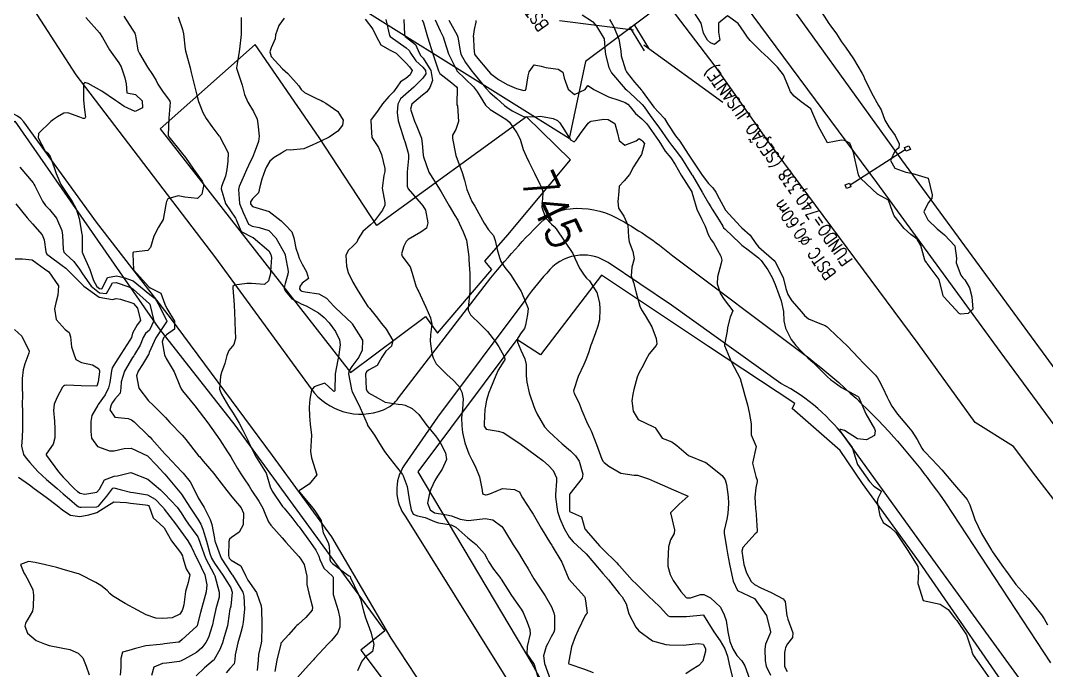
# Model space of a CAD drawing. Header units: metres. Extents: x 307586 to 320046, y 7427249 to 7434250.
# Drawn here: x 317311.1 to 317432.6, y 7431969 to 7432046 of the extents above; entities that cross this region are included whole.
import ezdxf
from ezdxf.enums import TextEntityAlignment as Align

# ---------------------------------------------------------------- set-up
doc = ezdxf.new("R2010")
doc.units = ezdxf.units.M
doc.header["$MEASUREMENT"] = 0
doc.linetypes.add('CONTINUO', pattern=[0])
doc.linetypes.add('TRACEJADO', pattern=[8.7, 8, -0.7])
for name, color, linetype in [('BUEIRO', 151, 'Continuous'), ('Cotas', 45, 'Continuous'), ('Curvas de Nivel 1m', 11, 'Continuous'), ('Curvas de Nivel 5m', 15, 'Continuous'), ('Divisa', 42, 'FENCELINE2'), ('Edificações', 30, 'Continuous'), ('Linha Férrea', 20, 'Continuous'), ('Portico', 45, 'Continuous'), ('TEXTO', 45, 'Continuous'), ('Vias Primárias', 230, 'Continuous')]:
    doc.layers.add(name, color=color, linetype=linetype)
doc.styles.add('ROMANS', font='romans', dxfattribs={"height": 0.2})
doc.styles.add('Style-STANDARD', font='STANDARD.shx')
doc.linetypes.add('FENCELINE2', pattern='A,0.25,-0.1,[132,ltypeshp.shx,S=0.1,R=0,X=-0.1,Y=0],-0.1,1', length=1.45)

msp = doc.modelspace()

# ---------------------------------------------------------------- linework, layer by layer
at = {"layer": 'BUEIRO', "linetype": 'TRACEJADO', "flags": 128}
for points in [[(317383.72, 7432045.54), (317385.44, 7432042.69)], [(317383.21, 7432045.22), (317384.93, 7432042.38)]]:
    msp.add_lwpolyline(points, dxfattribs=at)
at = {"layer": 'Curvas de Nivel 1m', "flags": 128}
for points, elevation in [([(317323.3, 7432046.48), (317324.29, 7432044.95), (317324.62, 7432044.46), (317324.66, 7432044.35), (317324.77, 7432043.71), (317324.98, 7432042.46), (317325.15, 7432042.05), (317326.12, 7432040.45), (317326.71, 7432039.57), (317327.13, 7432038.86), (317327.35, 7432038.43), (317327.88, 7432037.61), (317328.68, 7432036.55), (317328.77, 7432036.41), (317328.78, 7432036.31), (317328.65, 7432034.41), (317328.57, 7432032.41), (317328.63, 7432032.19), (317330.09, 7432030.4), (317330.6, 7432029.74), (317331.55, 7432028.38), (317332.57, 7432026.94), (317332.75, 7432026.55), (317332.74, 7432026.37), (317332.72, 7432026.21), (317332.55, 7432025.41), (317332.02, 7432024.9), (317330.54, 7432025.05), (317329.73, 7432025.21), (317328.54, 7432024.85), (317328.38, 7432024.57), (317328.33, 7432024.41), (317328.29, 7432024.18), (317327.98, 7432022.42), (317327.42, 7432021.51), (317326.85, 7432020.43), (317326.47, 7432019.1), (317326.17, 7432018.74), (317324.46, 7432018.55), (317324.39, 7432018.46), (317324.37, 7432018.37), (317324.44, 7432016.46), (317326.26, 7432014.44), (317326.41, 7432014.35), (317327.69, 7432013.71), (317328.17, 7432012.41), (317328.39, 7432011.89), (317329.31, 7432010.4), (317329.31, 7432009.44), (317328.35, 7432008.76), (317328.01, 7432008.41), (317327.87, 7432007.95), (317328.14, 7432006.41), (317328.32, 7432005.97), (317329.29, 7432004.4), (317329.95, 7432002.72), (317330.09, 7432002.39), (317330.27, 7432002.13), (317331.7, 7432000.38), (317332.24, 7431999.69), (317333.25, 7431998.35), (317334.21, 7431997.02), (317334.67, 7431996.34), (317335.57, 7431994.94), (317335.97, 7431994.32), (317336.17, 7431993.99), (317336.78, 7431992.93), (317337.18, 7431992.3), (317337.58, 7431991.73), (317338.14, 7431990.84), (317338.48, 7431990.29), (317339.3, 7431989.09), (317339.79, 7431988.27), (317340.09, 7431987.46), (317340.44, 7431986.62), (317340.72, 7431986.26), (317342.06, 7431984.76), (317342.5, 7431984.24), (317344.04, 7431982.52), (317344.28, 7431982.22), (317344.66, 7431981.58), (317344.98, 7431980.21), (317345, 7431979.21), (317345.21, 7431978.21), (317345.64, 7431976.53), (317345.6, 7431976.2), (317344.86, 7431975.3), (317343.94, 7431974.47), (317343.8, 7431974.36), (317343.66, 7431974.22), (317342.84, 7431973.32), (317341.91, 7431972.28), (317341.89, 7431972.24), (317341.89, 7431972.21), (317341.45, 7431970.25), (317341.21, 7431968.92)], 753), ([(317377.61, 7432046.63), (317378.8, 7432045.84), (317378.84, 7432045.81), (317379.28, 7432045.32), (317380.19, 7432043.8), (317380.33, 7432042.22), (317380.41, 7432041.79), (317380.74, 7432040.4), (317381.05, 7432039.79), (317382.7, 7432037.9), (317382.84, 7432037.77), (317383.82, 7432036.88), (317384.69, 7432036.05), (317384.94, 7432035.74), (317385.66, 7432034.74), (317386.39, 7432033.72), (317386.66, 7432033.36), (317387.82, 7432031.7), (317388.17, 7432031.23), (317388.62, 7432030.68), (317389.36, 7432029.68), (317390.58, 7432027.7), (317390.6, 7432027.67), (317390.64, 7432027.61), (317391.79, 7432025.66), (317392.55, 7432024.34), (317392.81, 7432023.91), (317392.98, 7432023.64), (317393.82, 7432022.33), (317394.23, 7432021.62), (317394.34, 7432021.45), (317394.51, 7432021.29), (317396.25, 7432019.6), (317396.49, 7432019.39), (317397.24, 7432018.83), (317398.47, 7432017.88), (317398.77, 7432017.57), (317399.56, 7432016.45), (317400.08, 7432015.55), (317400.43, 7432014.71), (317400.87, 7432013.55), (317401.17, 7432012.79), (317401.44, 7432011.54), (317401.49, 7432010.43), (317401.67, 7432009.54), (317402.35, 7432008.2), (317402.9, 7432007.52), (317403.6, 7432006.77), (317404.33, 7432006.06), (317404.95, 7432005.49), (317406.31, 7432004.13), (317406.63, 7432003.8), (317406.99, 7432003.47), (317408.29, 7432002.52), (317410.19, 7432001.52), (317410.27, 7432001.47), (317410.31, 7432001.43), (317410.36, 7432001.34), (317411.2, 7431999.42), (317412.23, 7431997.63), (317412.29, 7431997.41), (317412.22, 7431996.85), (317411.28, 7431996.35), (317410.21, 7431996.48), (317408.65, 7431997.45), (317408.22, 7431997.58), (317408.12, 7431997.55), (317408.11, 7431997.45), (317408.14, 7431997.37), (317408.22, 7431997.25), (317409.58, 7431995.44), (317410.18, 7431993.43), (317411.63, 7431991.42), (317412.15, 7431990.86), (317413.02, 7431990.27), (317412.61, 7431989.4), (317412.54, 7431988.99), (317412.86, 7431987.4), (317413.25, 7431986.55), (317414.09, 7431985.97), (317414.75, 7431985.37), (317416.06, 7431983.36), (317417.35, 7431981.34), (317417.44, 7431980.75), (317417.36, 7431979.34), (317417.98, 7431977.33), (317419.98, 7431976.9), (317420.95, 7431976.27), (317421.67, 7431975.28), (317421.8, 7431975.12), (317421.96, 7431974.95), (317423.11, 7431973.27), (317423.68, 7431971.5), (317423.72, 7431971.26), (317423.91, 7431970.86), (317425.05, 7431969.25), (317425.88, 7431968.07)], 742), ([(317405.63, 7432047.49), (317406.8, 7432045.62), (317406.91, 7432045.48), (317407.7, 7432044.38), (317408.31, 7432043.46), (317408.77, 7432042.8), (317409.72, 7432041.44), (317410.74, 7432039.72), (317410.89, 7432039.43), (317411.04, 7432039.11), (317411.85, 7432037.42), (317412.69, 7432035.9), (317412.88, 7432035.61), (317413, 7432035.41), (317413.44, 7432034.16), (317413.91, 7432033.39), (317414.65, 7432032.35), (317415.12, 7432031.38), (317415.09, 7432030.92), (317414.62, 7432030.49), (317414.11, 7432029.39), (317414.6, 7432028.5), (317415.93, 7432028.03), (317416.59, 7432027.91), (317418.58, 7432027.33), (317419.04, 7432025.33), (317419, 7432024.89), (317418.55, 7432024.38), (317418.04, 7432023.34), (317418.53, 7432022.37), (317419.62, 7432021.32), (317420.51, 7432020.62), (317421.72, 7432019.3), (317421.94, 7432017.83), (317421.88, 7432017.3), (317422.45, 7432015.83), (317422.68, 7432015.52), (317422.9, 7432015.28), (317423.47, 7432014.32), (317423.75, 7432013.27), (317423.87, 7432011.8), (317423.31, 7432011.28), (317422.39, 7432011.2), (317422.24, 7432011.29), (317420.42, 7432013.25), (317420.37, 7432013.31), (317420.35, 7432013.38), (317419.88, 7432015.32), (317418.46, 7432017.21), (317418.4, 7432017.27), (317418.35, 7432017.33), (317418.19, 7432017.62), (317417.68, 7432019.34), (317417.27, 7432020.11), (317416.51, 7432020.65), (317415.73, 7432021.37), (317414.54, 7432022.87), (317414.33, 7432023.38), (317413.88, 7432024.72), (317412.56, 7432025.41), (317410.58, 7432027.28), (317410.44, 7432027.43), (317410.31, 7432027.71), (317409.91, 7432029.44), (317409.72, 7432030.34), (317409.27, 7432031.44), (317408.64, 7432031.77), (317408.29, 7432031.8), (317406.63, 7432031.48), (317405.54, 7432033.49), (317404.68, 7432035.5), (317403.53, 7432036.35), (317402.7, 7432037), (317402.28, 7432037.53), (317401.93, 7432038.32), (317401.43, 7432039.54), (317400.74, 7432040.44), (317399.63, 7432041.56), (317398.76, 7432042.36), (317397.5, 7432043.59), (317397.19, 7432044), (317396.79, 7432044.59), (317396.06, 7432045.61), (317394.81, 7432046.51), (317393.74, 7432045.64), (317393.75, 7432044.59), (317393.88, 7432043.63), (317393.27, 7432043.15), (317392.78, 7432043.34), (317392.45, 7432043.65), (317391.97, 7432044.47), (317391.67, 7432045.66), (317390.82, 7432047.01)], 741), ([(317318.8, 7432046.32), (317320.41, 7432044.51), (317320.77, 7432043.97), (317321.63, 7432042.5), (317322.73, 7432040.97), (317322.99, 7432040.49), (317323.44, 7432039.2), (317323.6, 7432038.48), (317323.65, 7432037.43), (317324.69, 7432037.21), (317325.49, 7432036.45), (317325.51, 7432035.62), (317324.66, 7432035.22), (317323.36, 7432035.79), (317322.68, 7432036.25), (317322.33, 7432036.49), (317320.69, 7432037.63), (317319.07, 7432038.53), (317318.7, 7432038.64), (317318.58, 7432038.53), (317318.53, 7432038.36), (317318.55, 7432036.53), (317318.67, 7432035.42), (317318.77, 7432034.53), (317318.75, 7432034.44), (317318.65, 7432034.37), (317318.48, 7432034.36), (317318.11, 7432034.54), (317316.66, 7432035.05), (317316.21, 7432035.01), (317315.45, 7432034.57), (317314.98, 7432034.25), (317314.65, 7432034.02), (317313.22, 7432032.6), (317313.15, 7432032.08), (317313.97, 7432030.59), (317314.3, 7432030.29), (317314.6, 7432029.89), (317315.07, 7432028.58), (317315.3, 7432027.85), (317315.86, 7432026.57), (317316.55, 7432025.48), (317317.2, 7432024.55), (317317.68, 7432023.7), (317318.04, 7432022.54), (317318.35, 7432020.67), (317318.37, 7432020.53), (317318.37, 7432020.42), (317318.37, 7432018.53), (317318.4, 7432018.47), (317318.46, 7432018.36), (317319.29, 7432016.52), (317319.72, 7432015.22), (317320.1, 7432014.51), (317320.41, 7432014.25), (317320.69, 7432014.23), (317320.85, 7432014.51), (317321.36, 7432015.57), (317322.43, 7432015.76), (317323.33, 7432015.57), (317324.42, 7432015.16), (317325.29, 7432014.45), (317326.4, 7432013.56), (317327.04, 7432013.07), (317327.39, 7432012.42), (317328.36, 7432010.49), (317328.41, 7432010.41), (317328.41, 7432010.36), (317328.36, 7432010.31), (317327.09, 7432008.43), (317326.33, 7432006.68), (317326.26, 7432006.5), (317326.23, 7432006.44), (317325.52, 7432005.24), (317324.99, 7432004.45), (317324.82, 7432003.93), (317325.09, 7432002.45), (317326.25, 7432000.94), (317326.78, 7432000.43), (317327.52, 7431999.71), (317328.23, 7431998.98), (317328.76, 7431998.4), (317330.21, 7431996.89), (317330.44, 7431996.62), (317330.64, 7431996.38), (317332.17, 7431994.46), (317332.26, 7431994.36), (317332.72, 7431993.8), (317333.96, 7431992.34), (317334.15, 7431992.1), (317335.52, 7431990.33), (317336.12, 7431989.61), (317337.21, 7431988.3), (317337.47, 7431987.67), (317337.43, 7431986.3), (317336.97, 7431985.4), (317336.06, 7431984.78), (317335.81, 7431984.57), (317335.75, 7431984.32), (317335.7, 7431982.66), (317335.8, 7431982.32), (317336.03, 7431982.09), (317337.15, 7431981.43), (317337.71, 7431980.29), (317338, 7431979.73), (317339.02, 7431978.28), (317339.57, 7431976.68), (317339.61, 7431976.27), (317339.65, 7431974.56), (317339.65, 7431974.27), (317339.62, 7431972.57), (317339.56, 7431972.27), (317339.25, 7431970.93), (317339.21, 7431970.28), (317339.12, 7431969.04)], 754), ([(317329.75, 7432046.4), (317330.27, 7432044.91), (317330.39, 7432044.39), (317330.58, 7432042.57), (317330.61, 7432042.39), (317330.75, 7432041.95), (317331.16, 7432040.39), (317331.3, 7432039.8), (317331.65, 7432038.38), (317331.94, 7432037.13), (317332.17, 7432036.38), (317332.66, 7432035.07), (317333.05, 7432034.36), (317333.73, 7432033.44), (317334.57, 7432032.34), (317334.6, 7432032.31), (317334.63, 7432032.27), (317335.67, 7432030.33), (317335.62, 7432029.31), (317335.52, 7432028.33), (317335.35, 7432027.56), (317334.87, 7432026.34), (317334.85, 7432026.05), (317335.37, 7432024.33), (317336.52, 7432022.59), (317336.63, 7432022.43), (317336.67, 7432022.32), (317337.19, 7432021), (317338.49, 7432020.34), (317338.63, 7432020.29), (317340.47, 7432018.7), (317340.73, 7432018.27), (317340.8, 7432017.92), (317340.7, 7432016.27), (317340.67, 7432016.04), (317340.43, 7432015.18), (317339.96, 7432014.74), (317338.42, 7432014.83), (317337.88, 7432014.84), (317336.42, 7432014.66), (317336.23, 7432014.5), (317336.22, 7432014.32), (317336.39, 7432012.32), (317336.47, 7432010.42), (317336.46, 7432010.32), (317336.47, 7432010.22), (317336.55, 7432008.32), (317336.34, 7432007.61), (317335.75, 7432006.9), (317335.5, 7432006.33), (317335.28, 7432005.36), (317334.88, 7432004.33), (317334.76, 7432003.86), (317334.66, 7432002.34), (317334.87, 7432001.73), (317335.71, 7432000.33), (317336.24, 7431999.49), (317336.95, 7431998.31), (317337.4, 7431997.49), (317337.98, 7431996.29), (317338.2, 7431995.81), (317338.97, 7431994.28), (317340.15, 7431992.38), (317340.19, 7431992.31), (317340.21, 7431992.27), (317340.65, 7431990.77), (317340.88, 7431990.26), (317342.11, 7431988.46), (317342.28, 7431988.24), (317343.19, 7431987.13), (317343.93, 7431986.22), (317344.08, 7431986.03), (317345.41, 7431984.21), (317346.04, 7431983.3), (317346.41, 7431982.56), (317346.51, 7431982.19), (317346.98, 7431981.15), (317348.01, 7431980.21), (317348.06, 7431980.17), (317348.09, 7431980.09), (317348.1, 7431978.17), (317348.12, 7431978.03), (317348.7, 7431976.16), (317348.91, 7431975.2), (317348.9, 7431974.16), (317348.63, 7431973.46), (317347.92, 7431972.61), (317347.49, 7431972.18), (317345.9, 7431970.45), (317345.78, 7431970.32), (317345.67, 7431970.2), (317344.83, 7431969.26), (317343.86, 7431968.22)], 752), ([(317337.21, 7432046.31), (317337.22, 7432045.89), (317337.22, 7432044.31), (317337.01, 7432042.57), (317336.97, 7432042.32), (317336.74, 7432040.85), (317336.66, 7432040.39), (317336.67, 7432040.32), (317336.73, 7432040.11), (317337.34, 7432038.31), (317337.62, 7432037.23), (317337.98, 7432036.3), (317338.67, 7432035.21), (317339.11, 7432034.29), (317339.2, 7432033.73), (317339.34, 7432032.28), (317339.24, 7432031.67), (317338.76, 7432030.29), (317338.72, 7432030.18), (317338.61, 7432029.96), (317338.07, 7432028.82), (317337.84, 7432028.3), (317337.29, 7432027.03), (317336.97, 7432026.31), (317336.88, 7432025.99), (317337, 7432024.31), (317337.46, 7432023.24), (317337.87, 7432022.3), (317338.09, 7432021.88), (317338.51, 7432021.64), (317339.32, 7432021.46), (317340.5, 7432021.1), (317341.31, 7432020.26), (317342.36, 7432018.36), (317342.4, 7432018.25), (317342.46, 7432017.98), (317342.75, 7432016.54), (317342.79, 7432016.24), (317342.74, 7432015.94), (317342.42, 7432014.85), (317342.29, 7432014.38), (317342.29, 7432014.25), (317342.41, 7432013.99), (317343.2, 7432013.04), (317344.39, 7432012.41), (317344.9, 7432012.21), (317346.38, 7432011.37), (317347.03, 7432010.84), (317347.64, 7432010.18), (317348.36, 7432009.18), (317348.87, 7432008.16), (317348.92, 7432007.58), (317348.72, 7432006.17), (317348.65, 7432005.83), (317348.35, 7432004.17), (317348.35, 7432004.12), (317348.3, 7432002.17), (317348.3, 7432002.14), (317348.27, 7432002.11), (317348.18, 7432002.08), (317348.06, 7432002.17), (317347.12, 7432003.03), (317346.28, 7432002.78), (317345.87, 7432002.61), (317345.54, 7432002.21), (317345.32, 7432001.16), (317345.27, 7432000.21), (317345.3, 7431999.15), (317345.39, 7431998.21), (317345.52, 7431996.9), (317345.5, 7431996.21), (317345.42, 7431994.97), (317345.52, 7431994.21), (317346.15, 7431992.2), (317345.24, 7431991.11), (317344.13, 7431990.36), (317344.07, 7431990.28), (317344.09, 7431990.22), (317344.13, 7431990.16), (317345.73, 7431988.2), (317346.1, 7431987.72), (317346.67, 7431986.78), (317346.74, 7431986.19), (317346.92, 7431985.33), (317347.51, 7431984.18), (317347.63, 7431983.76), (317347.7, 7431982.18), (317347.79, 7431981.93), (317348.03, 7431981.69), (317349.81, 7431980.36), (317350.01, 7431980.24), (317350.08, 7431980.21), (317350.1, 7431980.15), (317350.15, 7431980.01), (317351.08, 7431978.13), (317351.33, 7431977.48), (317351.71, 7431976.12), (317351.95, 7431975.29), (317352.36, 7431974.12), (317352.6, 7431973.44), (317352.92, 7431972.11), (317352.75, 7431971.27), (317351.9, 7431970.61), (317351.51, 7431970.13), (317350.99, 7431969.02)], 751), ([(317351.9, 7432046.14), (317352.79, 7432044.96), (317353.21, 7432044.12), (317353.73, 7432043.08), (317354.76, 7432042.52), (317355.56, 7432042.09), (317356.74, 7432040.94), (317357.16, 7432040.5), (317357.45, 7432040.07), (317357.24, 7432039.55), (317356.72, 7432039.12), (317356.09, 7432038.71), (317355.66, 7432038.09), (317355.24, 7432037.55), (317354.69, 7432036.97), (317353.94, 7432036.11), (317353.42, 7432035.37), (317352.66, 7432034.31), (317352.57, 7432034.21), (317352.56, 7432034.13), (317352.64, 7432032.66), (317352.68, 7432032.17), (317352.69, 7432032.13), (317353.46, 7432030.95), (317353.81, 7432030.11), (317354.23, 7432028.46), (317354.24, 7432028.11), (317354.11, 7432027.64), (317353.9, 7432026.11), (317354.21, 7432024.43), (317354.23, 7432024.1), (317353.96, 7432023.54), (317352.88, 7432022.12), (317352.51, 7432021.77), (317351.62, 7432021.02), (317351.07, 7432020.14), (317350.89, 7432019.74), (317350.48, 7432019.32), (317349.86, 7432018.77), (317349.59, 7432018.16), (317349.7, 7432016.91), (317349.89, 7432016.16), (317350.43, 7432015), (317350.95, 7432014.14), (317351.86, 7432012.68), (317352.22, 7432012.13), (317352.39, 7432011.93), (317353.21, 7432010.95), (317353.83, 7432010.11), (317354.36, 7432009.45), (317355.15, 7432008.09), (317355.01, 7432007.42), (317354.33, 7432006.85), (317353.85, 7432006.11), (317353.3, 7432005.13), (317352.3, 7432004.58), (317352.04, 7432004.39), (317351.94, 7432004.13), (317352.01, 7432002.39), (317352.09, 7432002.13), (317352.27, 7432001.89), (317353.42, 7432001.26), (317354.26, 7432000.81), (317355.78, 7432000.56), (317356.26, 7432000.53), (317356.61, 7432000.43), (317357.46, 7432000.06), (317358.24, 7431999.36), (317359.2, 7431998.04), (317360.21, 7431996.81), (317360.76, 7431996.02), (317361.41, 7431994.79), (317361.52, 7431994.02), (317361.02, 7431992.88), (317360.45, 7431992.03), (317360.15, 7431991.53), (317359.66, 7431990.51), (317359.5, 7431990.04), (317359.29, 7431988.86), (317359.58, 7431988.04), (317360.1, 7431987.71), (317361.56, 7431987.47), (317362.1, 7431987.33), (317363.15, 7431986.94), (317364.09, 7431986.79), (317365.13, 7431986.93), (317366.09, 7431987.03), (317367.02, 7431986.88), (317368.08, 7431986.07), (317368.19, 7431985.93), (317368.4, 7431985.61), (317369.43, 7431983.92), (317370.04, 7431982.95), (317370.45, 7431982.31), (317370.7, 7431981.9), (317371.2, 7431981.06), (317371.87, 7431979.88), (317372.01, 7431979.66), (317373.21, 7431977.87), (317373.97, 7431976.57), (317374.25, 7431975.86), (317374.3, 7431975.52), (317374.31, 7431973.86), (317374.23, 7431973.56), (317373.92, 7431973.01), (317373.53, 7431972.25), (317373.33, 7431971.87), (317373, 7431970.77), (317373.13, 7431969.87), (317373.84, 7431967.88)], 749), ([(317354.34, 7432046.11), (317354.77, 7432044.19), (317354.85, 7432044.1), (317356.76, 7432042.72), (317357.1, 7432042.41), (317357.29, 7432042.07), (317357.88, 7432041.2), (317358.74, 7432040.46), (317359.05, 7432040.05), (317359.09, 7432039.68), (317358.72, 7432039.16), (317358.16, 7432038.61), (317357.64, 7432038.07), (317356.69, 7432037.26), (317356.06, 7432036.72), (317355.75, 7432036.09), (317355.69, 7432035.07), (317355.81, 7432034.09), (317356.34, 7432032.38), (317356.45, 7432032.08), (317356.63, 7432031.55), (317356.96, 7432030.42), (317357.02, 7432030.07), (317357.02, 7432029.66), (317356.87, 7432028.08), (317356.86, 7432026.37), (317356.97, 7432026.07), (317358.54, 7432024.27), (317358.72, 7432024.05), (317359.03, 7432023.54), (317359.31, 7432022.04), (317359.16, 7432021.39), (317358.5, 7432020.91), (317357, 7432020.07), (317356.75, 7432019.82), (317356.48, 7432019.28), (317356.21, 7432018.34), (317356.29, 7432018.08), (317356.46, 7432017.82), (317357.21, 7432016.83), (317357.44, 7432016.07), (317357.91, 7432014.57), (317358.14, 7432014.05), (317358.23, 7432013.87), (317358.41, 7432013.5), (317359.09, 7432012.04), (317359.64, 7432010.78), (317359.79, 7432010.04), (317359.62, 7432008.77), (317359.59, 7432008.04), (317359.79, 7432006.57), (317359.94, 7432006.03), (317360.31, 7432005.34), (317361.62, 7432004.02), (317362.29, 7432003.46), (317362.99, 7432002.71), (317363.33, 7432001.99), (317363.49, 7432001.21), (317363.41, 7431999.99), (317363.3, 7431998.94), (317363.35, 7431997.99), (317363.43, 7431997.21), (317363.68, 7431995.99), (317364.18, 7431994.69), (317364.54, 7431993.98), (317364.93, 7431993.21), (317365.43, 7431991.97), (317365.73, 7431990.37), (317365.79, 7431989.96), (317366.13, 7431989.85), (317366.24, 7431989.85), (317366.65, 7431989.95), (317368.14, 7431990.59), (317369.59, 7431990.47), (317370.14, 7431990.19), (317370.24, 7431990.01), (317370.29, 7431989.91), (317370.54, 7431989.49), (317371.56, 7431987.89), (317371.77, 7431987.55), (317372.09, 7431986.98), (317372.73, 7431985.87), (317373.85, 7431984.07), (317373.98, 7431983.86), (317374.05, 7431983.76), (317375.2, 7431981.85), (317376.01, 7431979.84), (317377.85, 7431977.81), (317377.89, 7431977.72), (317377.98, 7431977.27), (317378.17, 7431975.81), (317378.08, 7431975.69), (317377.96, 7431975.55), (317377.11, 7431973.82), (317376.75, 7431973.01), (317376.34, 7431971.83), (317375.96, 7431969.91), (317376, 7431969.84), (317377.88, 7431969.19), (317378.89, 7431968.79)], 748), ([(317356.49, 7432046.08), (317356.54, 7432044.32), (317356.62, 7432044.08), (317356.77, 7432043.96), (317357.84, 7432043.14), (317358.34, 7432042.06), (317358.49, 7432041.79), (317358.75, 7432041.5), (317359.67, 7432040.04), (317359.86, 7432038.89), (317359.54, 7432038.04), (317359.2, 7432037.54), (317358.69, 7432037.13), (317357.42, 7432036.07), (317357.27, 7432035.48), (317357.74, 7432034.06), (317358, 7432033.42), (317358.57, 7432032.05), (317358.58, 7432032), (317358.63, 7432031.42), (317358.77, 7432030.05), (317358.8, 7432029.85), (317359.42, 7432028.04), (317360.56, 7432026.21), (317360.69, 7432026.03), (317360.89, 7432025.69), (317361.85, 7432024.02), (317362.52, 7432022.88), (317362.85, 7432022.34), (317363.02, 7432022), (317363.49, 7432020.98), (317363.89, 7432019.99), (317364.14, 7432018.31), (317364.15, 7432017.98), (317364.16, 7432017.68), (317364.27, 7432015.98), (317364.3, 7432014.1), (317364.29, 7432013.98), (317364.28, 7432013.85), (317364.09, 7432011.98), (317364.1, 7432011.69), (317364.38, 7432011.14), (317365.6, 7432009.97), (317366.36, 7432009.18), (317367.31, 7432007.95), (317367.74, 7432007.34), (317368.33, 7432006.3), (317368.43, 7432005.93), (317368.42, 7432005.83), (317368.32, 7432005.64), (317367.65, 7432004.6), (317367.37, 7432003.94), (317366.72, 7432002.4), (317366.54, 7432001.96), (317366.26, 7432001.02), (317366.09, 7432000.13), (317366.07, 7431999.96), (317365.97, 7431998.22), (317365.98, 7431997.96), (317366.22, 7431997.59), (317367.64, 7431997.36), (317368.22, 7431997.2), (317370.2, 7431995.91), (317372.18, 7431994.45), (317372.94, 7431993.88), (317373.62, 7431993.32), (317374.16, 7431992.73), (317374.55, 7431991.86), (317374.56, 7431991.45), (317374.42, 7431989.86), (317374.43, 7431989.56), (317374.67, 7431987.85), (317374.93, 7431987.02), (317375.47, 7431985.85), (317376.07, 7431984.82), (317376.52, 7431984.28), (317377.01, 7431983.83), (317378.05, 7431982.83), (317378.96, 7431981.8), (317380.02, 7431980.53), (317380.38, 7431980.14), (317380.69, 7431979.78), (317381.99, 7431978.17), (317382.31, 7431977.76), (317382.79, 7431976.94), (317383.1, 7431975.75), (317383.95, 7431974.17), (317384.31, 7431973.74), (317385.93, 7431972.54), (317387.51, 7431972.1), (317387.92, 7431972.06), (317389.55, 7431972.04), (317389.92, 7431972.08), (317391.32, 7431972.25), (317391.92, 7431972.14), (317392.19, 7431971.64), (317392.21, 7431971.33), (317391.9, 7431970.16), (317391.4, 7431969.65), (317390.48, 7431969.07), (317389.88, 7431968.64)], 747), ([(317358.64, 7432046.05), (317358.8, 7432045.69), (317359.27, 7432044.05), (317359.52, 7432043.29), (317359.91, 7432042.04), (317360.51, 7432040.26), (317360.58, 7432040.03), (317360.73, 7432039.71), (317362.14, 7432038.59), (317362.7, 7432038.14), (317362.78, 7432038.01), (317362.76, 7432036.08), (317362.76, 7432036.01), (317362.82, 7432035.87), (317362.94, 7432034.01), (317362.64, 7432033.09), (317362.24, 7432032.41), (317362.24, 7432032.01), (317362.61, 7432030.01), (317363.36, 7432028), (317363.66, 7432027.08), (317363.93, 7432025.99), (317364.54, 7432024.56), (317364.89, 7432023.98), (317365.35, 7432023.15), (317366, 7432021.97), (317366.51, 7432021.21), (317367.07, 7432020.53), (317367.29, 7432019.95), (317367.54, 7432018.88), (317367.8, 7432017.94), (317367.96, 7432017.44), (317368.45, 7432016.72), (317369.11, 7432015.92), (317370.24, 7432014.08), (317370.35, 7432013.91), (317370.41, 7432013.81), (317371.18, 7432011.9), (317371.11, 7432011.17), (317370.87, 7432009.91), (317370.75, 7432009.52), (317370.36, 7432009.02), (317369.93, 7432008.34), (317369.95, 7432007.91), (317370.33, 7432006.94), (317370.81, 7432005.91), (317370.95, 7432005.26), (317370.95, 7432003.9), (317371.02, 7432003.17), (317371.3, 7432001.9), (317371.85, 7432000.3), (317372.02, 7431999.89), (317372.25, 7431999.38), (317373.11, 7431997.88), (317373.66, 7431997.32), (317374.21, 7431996.82), (317375.23, 7431995.85), (317376.19, 7431995.03), (317376.81, 7431994.45), (317377.22, 7431993.82), (317377.68, 7431992.29), (317377.59, 7431991.82), (317376.13, 7431989.96), (317376.09, 7431989.88), (317376.08, 7431989.84), (317376.1, 7431987.84), (317377.5, 7431987.22), (317377.92, 7431985.81), (317377.98, 7431985.71), (317378.08, 7431985.6), (317379.66, 7431983.79), (317380.06, 7431983.36), (317381.69, 7431981.77), (317381.87, 7431981.6), (317382.03, 7431981.42), (317383.53, 7431979.74), (317384.01, 7431979.24), (317385.56, 7431977.72), (317385.98, 7431977.34), (317386.81, 7431976.55), (317387.57, 7431975.7), (317387.77, 7431975.51), (317387.96, 7431975.45), (317388.21, 7431975.44), (317389.96, 7431975.45), (317391.94, 7431975.62), (317391.96, 7431975.6), (317393.17, 7431973.63), (317393.93, 7431972.54), (317394.48, 7431971.61), (317394.79, 7431970.73), (317395.03, 7431969.61), (317395.42, 7431968.06)], 746), ([(317361.81, 7432046.02), (317362.78, 7432044.25), (317362.87, 7432044.01), (317363.13, 7432042.38), (317363.23, 7432042), (317363.77, 7432041.02), (317364.53, 7432039.98), (317364.73, 7432039.74), (317366.19, 7432037.97), (317366.7, 7432037.42), (317367.5, 7432036.76), (317368.41, 7432035.93), (317368.68, 7432035.71), (317369.32, 7432035.27), (317370.66, 7432034.63), (317371.99, 7432034.56), (317372.66, 7432034.66), (317374.17, 7432034.36), (317374.66, 7432034.12), (317374.93, 7432033.86), (317375.5, 7432033), (317376.22, 7432031.84), (317376.63, 7432031.63), (317376.87, 7432031.84), (317377.39, 7432032.58), (317378.32, 7432033.82), (317378.5, 7432033.97), (317378.66, 7432034.04), (317380.16, 7432034.3), (317380.67, 7432034.26), (317381.46, 7432033.78), (317381.79, 7432032.64), (317381.98, 7432031.78), (317382.63, 7432031.23), (317384, 7432031.75), (317384.36, 7432032.02), (317384.63, 7432031.82), (317384.71, 7432031.74), (317384.96, 7432031.41), (317384.62, 7432030.13), (317384.37, 7432029.74), (317383.68, 7432028.67), (317383.18, 7432027.76), (317382.58, 7432026.99), (317381.97, 7432026.37), (317381.95, 7432025.78), (317381.83, 7432024.5), (317381.89, 7432023.78), (317382.53, 7432022.83), (317383.01, 7432021.76), (317383.08, 7432020.34), (317383.16, 7432019.76), (317383.61, 7432018.62), (317383.74, 7432017.75), (317383.46, 7432016.76), (317383.4, 7432015.76), (317383.67, 7432014.98), (317383.98, 7432013.75), (317384.4, 7432012.18), (317384.61, 7432011.74), (317385.04, 7432011.07), (317385.85, 7432009.73), (317386.35, 7432008.33), (317386.42, 7432007.72), (317386.34, 7432007.51), (317385.54, 7432006.52), (317385.09, 7432005.73), (317384.84, 7432005.21), (317384.31, 7432004.22), (317384.09, 7432003.74), (317383.72, 7432002.31), (317383.6, 7432001.75), (317383.48, 7432000.97), (317383.64, 7431999.75), (317384.24, 7431998.75), (317386.04, 7431997.9), (317386.22, 7431997.79), (317386.28, 7431997.72), (317387.06, 7431996.55), (317388.21, 7431996.11), (317388.8, 7431995.68), (317390.19, 7431994.5), (317392.12, 7431993.71), (317392.18, 7431993.69), (317392.21, 7431993.67), (317392.24, 7431993.65), (317394.16, 7431992.12), (317394.53, 7431991.62), (317394.7, 7431991.07), (317394.87, 7431989.61), (317394.93, 7431988.81), (317394.85, 7431987.61), (317394.74, 7431986.97), (317394.41, 7431985.62), (317394.4, 7431985.29), (317394.67, 7431983.61), (317394.79, 7431982.87), (317395.03, 7431981.61), (317395.32, 7431980.31), (317395.47, 7431979.61), (317396, 7431978.51), (317397.98, 7431977.57), (317399.43, 7431975.56), (317399.89, 7431973.6), (317399.88, 7431973.55), (317399.31, 7431972.17), (317399.23, 7431971.56), (317399.26, 7431970.19), (317399.39, 7431969.55), (317399.88, 7431968.47)], 744), ([(317365, 7432045.98), (317364.99, 7432045.78), (317364.79, 7432044.9), (317364.68, 7432044.07), (317364.71, 7432043.98), (317364.72, 7432043.93), (317364.76, 7432042.72), (317364.84, 7432041.98), (317365.02, 7432041.71), (317366.5, 7432039.96), (317366.73, 7432039.72), (317367.68, 7432038.98), (317368.71, 7432038.38), (317369.8, 7432037.92), (317370.7, 7432037.67), (317370.87, 7432037.74), (317370.97, 7432037.91), (317371.2, 7432039.43), (317371.33, 7432039.9), (317371.91, 7432040.73), (317372.74, 7432040.55), (317373.28, 7432040.42), (317374.74, 7432040.21), (317375.31, 7432039.85), (317375.44, 7432039.13), (317375.95, 7432037.85), (317376.7, 7432037.23), (317377.94, 7432037.82), (317378.26, 7432038.27), (317378.71, 7432038.01), (317378.99, 7432037.81), (317380.69, 7432036.94), (317381.93, 7432036.54), (317382.69, 7432036.27), (317382.99, 7432036.07), (317383.26, 7432035.76), (317383.89, 7432034.97), (317384.67, 7432034.33), (317385.23, 7432033.73), (317386.63, 7432031.77), (317386.66, 7432031.72), (317387.43, 7432030.52), (317388.09, 7432029.7), (317388.6, 7432028.95), (317389.31, 7432027.68), (317390.56, 7432025.69), (317390.58, 7432025.67), (317390.58, 7432025.65), (317391.17, 7432023.66), (317391.76, 7432022.42), (317392.15, 7432021.65), (317392.5, 7432020.63), (317392.85, 7432020), (317393.14, 7432019.64), (317394.01, 7432018.08), (317394.13, 7432017.62), (317394.07, 7432017.24), (317393.63, 7432015.63), (317393.59, 7432014.79), (317393.99, 7432013.63), (317394.41, 7432012.96), (317395.42, 7432011.61), (317395.12, 7432010.88), (317394.81, 7432009.62), (317394.78, 7432009.2), (317394.44, 7432007.62), (317394.46, 7432007.5), (317395.25, 7432005.61), (317396.3, 7432003.6), (317396.86, 7432001.59), (317397.17, 7432000.5), (317397.38, 7431999.58), (317397.59, 7431998.22), (317397.59, 7431997.58), (317397.59, 7431996.95), (317398.2, 7431995.57), (317397.78, 7431993.58), (317398.16, 7431992.02), (317398.33, 7431991.57), (317398.32, 7431991.4), (317398.14, 7431990.65), (317398.05, 7431989.57), (317398.11, 7431988.23), (317398.19, 7431987.57), (317398.2, 7431987.47), (317398.32, 7431985.57), (317398.26, 7431985.39), (317398.08, 7431985.22), (317396.61, 7431983.59), (317396.48, 7431983.17), (317396.72, 7431981.59), (317397.04, 7431980.6), (317397.61, 7431979.58), (317398.01, 7431979.21), (317398.75, 7431978.81), (317399.99, 7431978.26), (317401.4, 7431977.53), (317401.64, 7431977.19), (317401.84, 7431975.52), (317401.86, 7431975.42), (317401.96, 7431975.11), (317402.55, 7431973.51), (317402.51, 7431972.94), (317401.92, 7431972.18), (317401.68, 7431971.76), (317401.62, 7431971.52), (317401.57, 7431971.18), (317401.54, 7431969.53), (317401.88, 7431968.94)], 743), ([(317380.81, 7432046.08), (317381.04, 7432045.79), (317381.34, 7432045.24), (317381.94, 7432043.78), (317382.15, 7432042.39), (317382.22, 7432041.78), (317382.74, 7432040.14), (317382.85, 7432039.88), (317382.91, 7432039.77), (317383.8, 7432038.67), (317384.6, 7432037.74), (317384.65, 7432037.69), (317384.7, 7432037.63), (317386.07, 7432035.73), (317386.68, 7432035.07), (317387.35, 7432034.39), (317387.75, 7432033.7), (317388.64, 7432032.34), (317389.17, 7432031.68), (317390.13, 7432030.17), (317390.45, 7432029.67), (317390.61, 7432029.43), (317391.79, 7432027.66), (317392.57, 7432026.67), (317393.08, 7432026.15), (317393.43, 7432025.64), (317393.83, 7432024.91), (317394.52, 7432023.62), (317394.54, 7432023.58), (317396.34, 7432021.6), (317396.51, 7432021.45), (317397.49, 7432020.57), (317398.15, 7432019.58), (317398.49, 7432019.19), (317400.34, 7432017.55), (317400.46, 7432017.41), (317401.4, 7432015.54), (317401.72, 7432014.25), (317401.93, 7432013.53), (317402.41, 7432012.8), (317403.58, 7432011.51), (317403.93, 7432011.05), (317404.38, 7432010.67), (317405.73, 7432010.13), (317406.38, 7432009.86), (317406.61, 7432009.71), (317406.84, 7432009.47), (317408.35, 7432008.07), (317409.03, 7432007.44), (317410.33, 7432006.05), (317410.89, 7432005.42), (317412.31, 7432003.98), (317412.58, 7432003.68), (317412.74, 7432003.4), (317413.18, 7432002.51), (317413.72, 7432001.39), (317413.89, 7432001.01), (317414.26, 7432000.34), (317414.93, 7431999.37), (317416.23, 7431997.86), (317416.63, 7431997.35), (317417.25, 7431996.38), (317417.82, 7431995.34), (317417.98, 7431995.11), (317418.2, 7431994.9), (317419.72, 7431993.31), (317420.18, 7431992.8), (317421.44, 7431991.3), (317422.14, 7431990.46), (317422.71, 7431989.85), (317423.18, 7431989.27), (317423.5, 7431988.65), (317423.97, 7431987.26), (317424.01, 7431987.16), (317424.11, 7431986.91), (317424.9, 7431985.25), (317426.06, 7431983.29), (317426.08, 7431983.26), (317426.09, 7431983.24), (317426.19, 7431983.1), (317427.5, 7431981.22), (317427.72, 7431980.9), (317428.03, 7431980.48), (317428.96, 7431979.2), (317430, 7431978.02), (317430.41, 7431977.6), (317430.78, 7431977.18), (317431.97, 7431975.64), (317432.29, 7431975.16), (317432.68, 7431974.43)], 741), ([(317310.53, 7432024.28), (317311.87, 7432022.62), (317312.5, 7432021.92), (317313.63, 7432020.59), (317313.89, 7432020), (317314.07, 7432018.59), (317314.19, 7432018.32), (317314.46, 7432018.11), (317316.02, 7432016.99), (317316.44, 7432016.67), (317316.5, 7432016.62), (317316.56, 7432016.56), (317318.42, 7432014.7), (317318.59, 7432014.53), (317320.4, 7432013.23), (317321.95, 7432012.94), (317322.4, 7432013.06), (317322.9, 7432012.98), (317324.39, 7432012.5), (317324.46, 7432012.46), (317324.93, 7432011.91), (317325.3, 7432010.45), (317324.88, 7432009.94), (317324.35, 7432008.97), (317324.2, 7432008.46), (317324.02, 7432008.15), (317322.95, 7432006.48), (317322.31, 7432005.5), (317321.93, 7432004.86), (317321.85, 7432004.49), (317321.65, 7432003.13), (317321.48, 7432002.5), (317321.09, 7432001.67), (317320.28, 7432000.51), (317320.24, 7432000.45), (317319.53, 7431999.22), (317319.39, 7431998.52), (317319.42, 7431997.31), (317319.49, 7431996.52), (317320.19, 7431995.56), (317321.63, 7431995.04), (317322.18, 7431995.03), (317323.34, 7431995.31), (317324.19, 7431995.35), (317326.13, 7431994.44), (317326.17, 7431994.4), (317327.13, 7431993.39), (317328.04, 7431992.41), (317328.15, 7431992.28), (317329.75, 7431990.39), (317330.13, 7431989.91), (317331.12, 7431988.37), (317331.51, 7431987.78), (317332.09, 7431986.96), (317332.44, 7431986.36), (317332.66, 7431985.77), (317333.12, 7431984.35), (317333.51, 7431982.87), (317333.69, 7431982.34), (317334.03, 7431981.75), (317335.02, 7431980.33), (317335.99, 7431978.83), (317336.16, 7431978.32), (317335.97, 7431976.67), (317335.9, 7431976.39), (317335.88, 7431976.32), (317335.64, 7431974.62), (317335.58, 7431974.32), (317335.21, 7431973.04), (317335, 7431972.33), (317334.69, 7431971.54), (317333.99, 7431970.34), (317333.95, 7431970.28), (317333.89, 7431970.24), (317332.86, 7431969.37), (317331.86, 7431968.39)], 756), ([(317310.45, 7432017.75), (317311.3, 7432017.78), (317312.45, 7432017.66), (317313.04, 7432017.2), (317313.9, 7432016.59), (317314.44, 7432016.24), (317315.58, 7432014.57), (317315.51, 7432013.46), (317315.24, 7432012.57), (317315.09, 7432011.86), (317315.31, 7432010.57), (317316.35, 7432009.4), (317316.82, 7432009.03), (317316.98, 7432008.55), (317317.13, 7432007.35), (317317.38, 7432006.54), (317317.64, 7432005.87), (317318.31, 7432005.49), (317319.59, 7432005.23), (317320.3, 7432004.8), (317320.41, 7432004.51), (317320.41, 7432004.39), (317320.28, 7432003.19), (317320.1, 7432002.69), (317318.27, 7432002.72), (317316.53, 7432002.81), (317316.27, 7432002.77), (317316.15, 7432002.69), (317316.04, 7432002.56), (317315.42, 7432001.41), (317315.06, 7432000.57), (317314.99, 7431999.82), (317315.11, 7431998.57), (317315.14, 7431997.64), (317315.12, 7431996.57), (317314.94, 7431995.83), (317314.18, 7431994.76), (317314.11, 7431994.64), (317314.12, 7431994.58), (317314.17, 7431994.47), (317315.57, 7431992.57), (317316.14, 7431991.93), (317317.48, 7431990.54), (317317.81, 7431990.22), (317318.12, 7431990.03), (317318.71, 7431989.93), (317320.12, 7431990.14), (317320.43, 7431990.51), (317321.03, 7431991.61), (317322.15, 7431992.04), (317322.55, 7431992.07), (317324.15, 7431992.46), (317326.14, 7431991.7), (317327.65, 7431990.42), (317327.89, 7431990.18), (317328.12, 7431989.97), (317329.61, 7431988.39), (317330.1, 7431987.72), (317330.6, 7431986.89), (317330.95, 7431986.38), (317332.06, 7431984.86), (317332.29, 7431984.36), (317332.39, 7431984.01), (317332.97, 7431982.35), (317334.01, 7431980.4), (317334.05, 7431980.34), (317334.1, 7431980.25), (317334.62, 7431978.33), (317334.59, 7431977.72), (317334.19, 7431976.34), (317334.15, 7431976.15), (317333.94, 7431975.09), (317333.82, 7431974.46), (317333.79, 7431974.34), (317333.32, 7431972.94), (317333.02, 7431972.35), (317332.54, 7431971.72), (317331.9, 7431971.19), (317330.51, 7431970.38), (317330.1, 7431970.17), (317329.89, 7431970.11), (317328.37, 7431969.92), (317327.88, 7431969.86), (317326.88, 7431969.42), (317326.59, 7431968.43)], 757), ([(317310.35, 7432009.41), (317311.25, 7432008.62), (317312.1, 7432006.83), (317312.08, 7432006.61), (317311.57, 7432005.35), (317311.39, 7432004.62), (317311.27, 7432003.6), (317311.26, 7432002.62), (317311.33, 7432001.54), (317311.29, 7432000.61), (317311.32, 7431999.7), (317311.33, 7431998.61), (317311.3, 7431997.7), (317311.27, 7431996.61), (317311.2, 7431995.6), (317311.44, 7431994.61), (317311.73, 7431994.17), (317312.16, 7431993.67), (317313.13, 7431992.59), (317314.14, 7431991.65), (317315.43, 7431990.57), (317316.12, 7431989.96), (317316.86, 7431989.3), (317317.77, 7431988.53), (317317.97, 7431988.4), (317318.1, 7431988.37), (317318.25, 7431988.38), (317320.1, 7431988.41), (317320.31, 7431988.51), (317321.31, 7431989.69), (317321.89, 7431990.48), (317321.99, 7431990.62), (317322.13, 7431990.65), (317322.86, 7431990.47), (317324.12, 7431990.15), (317324.47, 7431990.11), (317326.12, 7431989.85), (317327.02, 7431989.33), (317327.89, 7431988.41), (317327.99, 7431988.3), (317328.1, 7431988.15), (317329.43, 7431986.4), (317330.07, 7431985.55), (317330.91, 7431984.38), (317331.32, 7431983.65), (317331.91, 7431982.36), (317331.96, 7431982.29), (317332.03, 7431982.17), (317332.9, 7431980.35), (317333.16, 7431979.18), (317333.07, 7431978.35), (317332.82, 7431977.5), (317332.5, 7431976.35), (317332.4, 7431975.92), (317332.01, 7431974.36), (317331.98, 7431974.31), (317331.93, 7431974.23), (317330.23, 7431972.7), (317329.91, 7431972.42), (317329.89, 7431972.41), (317329.75, 7431972.39), (317328.13, 7431972.19), (317327.91, 7431972.16), (317327.62, 7431972.12), (317325.91, 7431971.95), (317324.7, 7431971.66), (317323.9, 7431971.4), (317323.15, 7431971.22), (317322.95, 7431970.47), (317322.95, 7431969.39), (317322.86, 7431968.47)], 758), ([(317310.84, 7431991.92), (317312.13, 7431991.01), (317312.7, 7431990.59), (317314.11, 7431989.56), (317315.43, 7431988.57), (317316.1, 7431988.02), (317316.99, 7431987.44), (317318.09, 7431987.26), (317319.16, 7431987.45), (317320.1, 7431987.75), (317321.28, 7431988.49), (317322.11, 7431988.99), (317323.64, 7431988.93), (317324.11, 7431988.84), (317325.89, 7431988.66), (317326.1, 7431988.62), (317326.22, 7431988.56), (317326.3, 7431988.44), (317326.78, 7431987.12), (317327.54, 7431986.42), (317328.08, 7431985.92), (317328.97, 7431984.4), (317330.04, 7431982.99), (317330.26, 7431982.61), (317330.31, 7431982.39), (317330.7, 7431981.06), (317331.12, 7431980.37), (317330.92, 7431979.45), (317330.6, 7431978.38), (317330.42, 7431976.83), (317330.28, 7431976.39), (317330.2, 7431976.15), (317329.95, 7431975.7), (317329.05, 7431975.29), (317327.94, 7431975.2), (317327.11, 7431975.25), (317325.95, 7431975.63), (317324.4, 7431976.46), (317323.97, 7431976.69), (317323.46, 7431976.98), (317321.98, 7431977.87), (317321.66, 7431978.16), (317321.35, 7431978.49), (317320.59, 7431979.1), (317319.99, 7431979.45), (317318.08, 7431980.45), (317318, 7431980.49), (317317.96, 7431980.49), (317317.8, 7431980.53), (317316.01, 7431981.04), (317315.36, 7431981.22), (317314.02, 7431981.56), (317312.8, 7431981.81), (317312.02, 7431981.93), (317311.06, 7431981.57), (317311.47, 7431980.61), (317311.67, 7431980.27), (317311.99, 7431979.72), (317312.55, 7431978.59), (317312.63, 7431977.94), (317312.57, 7431976.59), (317312.48, 7431976.07), (317311.94, 7431975.12), (317311.75, 7431974.79), (317311.66, 7431974.6), (317311.6, 7431974.28), (317311.92, 7431973.47), (317312.92, 7431972.59), (317313.91, 7431972.18), (317314.47, 7431972.01), (317315.9, 7431971.71), (317316.9, 7431971.54), (317317.89, 7431971.09), (317318.47, 7431970.52), (317318.86, 7431969.54), (317319.19, 7431968.52)], 759)]:
    msp.add_lwpolyline(points, dxfattribs=dict(at, elevation=elevation))
at = {"layer": 'Curvas de Nivel 5m', "flags": 128}
for points, elevation in [([(317342.29, 7432046.26), (317341.67, 7432045.38), (317341.29, 7432044.26), (317341.23, 7432043.8), (317340.76, 7432042.74), (317340.63, 7432042.4), (317340.62, 7432042.27), (317340.75, 7432041.71), (317342.09, 7432040.26), (317342.72, 7432039.72), (317344.02, 7432038.23), (317344.3, 7432037.82), (317344.7, 7432037.46), (317346.14, 7432036.75), (317346.69, 7432036.49), (317346.87, 7432036.39), (317347.25, 7432036.19), (317348.67, 7432035.2), (317349.28, 7432034.16), (317349.22, 7432033.59), (317348.64, 7432032.87), (317347.64, 7432032.18), (317346.63, 7432031.7), (317345.63, 7432031.2), (317344.62, 7432030.79), (317343.01, 7432030.64), (317342.62, 7432030.65), (317342.35, 7432030.52), (317341.98, 7432030.26), (317341.11, 7432029.76), (317340.6, 7432029.33), (317340.2, 7432028.66), (317340.06, 7432028.28), (317339.66, 7432027.19), (317339.43, 7432026.28), (317339.26, 7432025.57), (317338.54, 7432024.85), (317338.33, 7432024.5), (317338.33, 7432024.29), (317338.39, 7432024.15), (317338.53, 7432023.97), (317338.95, 7432023.86), (317340.52, 7432023.37), (317341.95, 7432022.26), (317342.51, 7432021.71), (317343.22, 7432020.96), (317343.44, 7432020.24), (317343.69, 7432019.02), (317343.95, 7432018.23), (317344.09, 7432017.86), (317344.45, 7432017.12), (317344.96, 7432016.21), (317345.2, 7432015.44), (317344.42, 7432014.88), (317344.14, 7432014.5), (317344.11, 7432014.22), (317344.22, 7432014.03), (317344.41, 7432013.92), (317344.79, 7432013.84), (317346.41, 7432013.62), (317347.32, 7432013.11), (317348.18, 7432012.17), (317348.28, 7432012.06), (317348.39, 7432011.96), (317350.31, 7432010.15), (317350.37, 7432010.09), (317351.58, 7432008.14), (317351.52, 7432006.95), (317351.13, 7432006.14), (317350.8, 7432005.66), (317350.31, 7432005.01), (317349.97, 7432004.48), (317349.93, 7432004.15), (317350.27, 7432002.31), (317350.32, 7432002.15), (317350.35, 7432002.07), (317351.28, 7432000.14), (317352.12, 7431998.24), (317352.16, 7431998.13), (317352.22, 7431998), (317352.99, 7431996.9), (317353.47, 7431996.11), (317354.19, 7431994.97), (317354.84, 7431994.09), (317356.16, 7431992.42), (317356.3, 7431992.22), (317356.39, 7431992.08), (317356.88, 7431990.81), (317356.97, 7431990.07), (317357.13, 7431989.05), (317357.34, 7431988.06), (317357.57, 7431987.53), (317358.1, 7431987.35), (317358.99, 7431987.14), (317360.09, 7431986.67), (317360.59, 7431986.53), (317362.09, 7431986.27), (317362.63, 7431985.99), (317364.06, 7431984.74), (317365.04, 7431983.97), (317366.04, 7431982.84), (317366.33, 7431982.25), (317366.49, 7431981.95), (317367.1, 7431981.02), (317367.96, 7431979.93), (317368.01, 7431979.86), (317369.23, 7431977.92), (317369.97, 7431976.85), (317370.36, 7431976.3), (317370.59, 7431975.9), (317371.07, 7431974.76), (317371.4, 7431973.89), (317371.42, 7431973.37), (317371.06, 7431971.89), (317371.02, 7431971.01), (317371.83, 7431969.88), (317371.89, 7431969.75), (317372.46, 7431967.87)], 750), ([(317360.18, 7432046.04), (317360.78, 7432044.76), (317361.11, 7432044.03), (317361.27, 7432043.52), (317361.77, 7432042.02), (317362.73, 7432040.04), (317362.74, 7432040.02), (317364.71, 7432038.14), (317364.85, 7432037.98), (317365.18, 7432037.5), (317366.16, 7432035.97), (317366.68, 7432035.46), (317367.9, 7432034.7), (317368.66, 7432034.23), (317369, 7432033.93), (317369.87, 7432032.69), (317370.23, 7432031.91), (317370.62, 7432030.7), (317370.94, 7432029.91), (317371.26, 7432029.25), (317371.94, 7432027.9), (317372.57, 7432026.59), (317372.82, 7432026.14), (317372.91, 7432025.88), (317372.92, 7432025.52), (317372.8, 7432023.89), (317373.25, 7432022.61), (317373.97, 7432021.87), (317374.26, 7432021.61), (317374.51, 7432021.3), (317375.51, 7432019.85), (317376.47, 7432018.38), (317376.72, 7432017.84), (317377.29, 7432016.67), (317377.82, 7432015.82), (317378.11, 7432015.49), (317378.44, 7432015.17), (317379.33, 7432013.8), (317379.64, 7432012.56), (317379.69, 7432011.8), (317379.63, 7432010.55), (317379.44, 7432009.8), (317379.17, 7432009), (317378.72, 7432007.81), (317378.62, 7432007.53), (317378.33, 7432006.64), (317378.01, 7432005.81), (317377.77, 7432005.27), (317377.13, 7432003.83), (317376.58, 7432002.14), (317376.64, 7432001.83), (317377.19, 7432000.76), (317377.55, 7431999.82), (317378.23, 7431998.25), (317378.45, 7431997.81), (317378.64, 7431997.39), (317379.29, 7431995.8), (317379.91, 7431994.07), (317380.06, 7431993.79), (317380.18, 7431993.66), (317380.74, 7431993.22), (317382.16, 7431992.4), (317383.74, 7431992.16), (317384.16, 7431992.15), (317385.44, 7431991.73), (317386.15, 7431991.42), (317387.34, 7431990.89), (317388.14, 7431990.54), (317390.13, 7431989.67), (317389.07, 7431988.73), (317388.1, 7431987.76), (317388.07, 7431987.72), (317388.07, 7431987.69), (317388.07, 7431987.66), (317388.1, 7431987.56), (317388.52, 7431985.69), (317388.49, 7431985.27), (317388.07, 7431984.52), (317387.82, 7431983.69), (317387.74, 7431981.99), (317387.72, 7431981.69), (317387.73, 7431981.39), (317388.02, 7431980.39), (317388.36, 7431979.69), (317389.28, 7431978.39), (317389.89, 7431977.67), (317389.98, 7431977.64), (317390.43, 7431977.66), (317391.6, 7431978.03), (317391.99, 7431978.02), (317392.77, 7431977.63), (317393.97, 7431976.53), (317394.42, 7431975.62), (317394.63, 7431974.94), (317394.84, 7431973.61), (317395.07, 7431972.46), (317395.43, 7431971.6), (317395.91, 7431970.81), (317396.5, 7431970.19), (317396.86, 7431969.59), (317397.41, 7431968.04)], 745), ([(317310.98, 7432028.63), (317312.56, 7432026.77), (317312.63, 7432026.67), (317312.66, 7432026.61), (317312.76, 7432026.41), (317313.69, 7432024.59), (317314.03, 7432024.09), (317314.52, 7432023.59), (317315.32, 7432022.57), (317315.96, 7432021.1), (317316.06, 7432020.56), (317316.12, 7432018.9), (317316.22, 7432018.56), (317316.46, 7432018.31), (317317.37, 7432017.46), (317318.07, 7432016.54), (317318.43, 7432015.98), (317319.46, 7432014.52), (317320.41, 7432013.74), (317321.24, 7432013.67), (317321.75, 7432014.5), (317321.98, 7432014.93), (317322.42, 7432014.98), (317323.91, 7432014.47), (317324.24, 7432014.29), (317324.41, 7432014.16), (317326.35, 7432012.44), (317326.39, 7432012.38), (317326.86, 7432010.43), (317326.35, 7432009.34), (317325.88, 7432008.91), (317325.62, 7432008.45), (317325.24, 7432007.55), (317324.59, 7432006.46), (317324.48, 7432006.3), (317324.32, 7432006.1), (317323.4, 7432004.47), (317323.01, 7432003.2), (317322.97, 7432002.48), (317322.87, 7432001.87), (317322.25, 7432001.14), (317321.96, 7432000.77), (317321.81, 7432000.49), (317321.65, 7431999.9), (317322.23, 7431999.03), (317323.81, 7431998.88), (317324.23, 7431998.71), (317324.53, 7431998.46), (317326.21, 7431996.84), (317326.42, 7431996.65), (317326.62, 7431996.43), (317328.18, 7431994.69), (317328.44, 7431994.41), (317330.15, 7431992.58), (317330.24, 7431992.48), (317330.34, 7431992.39), (317331.16, 7431991.39), (317331.67, 7431990.37), (317332.12, 7431989.49), (317332.82, 7431988.35), (317333.52, 7431986.91), (317333.72, 7431986.34), (317334.06, 7431984.67), (317334.1, 7431984.34), (317334.11, 7431984.28), (317334.85, 7431982.33), (317336.02, 7431980.54), (317336.12, 7431980.42), (317336.19, 7431980.32), (317336.5, 7431979.82), (317337.39, 7431978.3), (317337.53, 7431977.85), (317337.59, 7431976.3), (317337.46, 7431974.78), (317337.36, 7431974.3), (317337.15, 7431973.53), (317336.8, 7431972.31), (317336.48, 7431970.89), (317336.45, 7431970.31), (317336.37, 7431969.83), (317335.88, 7431969.26), (317335.42, 7431968.78)], 755)]:
    msp.add_lwpolyline(points, dxfattribs=dict(at, elevation=elevation))
at = {"layer": 'Divisa'}
msp.add_lwpolyline([(317443.18, 7431976.67), (317431.31, 7431992.06), (317428.69, 7431995.57), (317424.13, 7431998.39), (317417.37, 7432007.75), (317399.65, 7432031.62), (317393.34, 7432040.58), (317387.51, 7432048.21), (317377.98, 7432041.11), (317376.04, 7432032.01), (317348.75, 7432049.11)], dxfattribs=at)
at = {"layer": 'Edificações'}
for points in [[(317327.6, 7432033.17), (317350.14, 7432004.32), (317359.05, 7432010.94), (317360.47, 7432008.96), (317366.91, 7432016.52), (317366.05, 7432017.47), (317368.8, 7432020.59), (317376.19, 7432029.48), (317370.98, 7432034.59), (317353.27, 7432021.73), (317346.45, 7432032.13), (317338.87, 7432043.12)], [(317367.98, 7431921.79), (317361.3, 7431929.46), (317351.93, 7431921.79), (317337.63, 7431936.37), (317319.71, 7431954.57), (317312.48, 7431961.88), (317313.64, 7431963.03), (317295.81, 7431980.84), (317291.41, 7431985.18), (317281.74, 7431996.68), (317275.82, 7432003.84), (317290.5, 7432016.14), (317310.4, 7432034.04), (317327.39, 7432009.62), (317336.46, 7431998.08), (317354.22, 7431973.73), (317351.37, 7431971.43), (317358.15, 7431962.42), (317359.53, 7431963.57), (317369.44, 7431946.83), (317376.52, 7431935.45), (317374.75, 7431933.98), (317378.05, 7431929.84)]]:
    msp.add_lwpolyline(points, close=True, dxfattribs=at)
msp.add_lwpolyline([(317429.8, 7431964.1), (317417.55, 7431981.87), (317410.77, 7431991.19), (317408.13, 7431995.09), (317402.47, 7432000.05), (317402.77, 7432000.65), (317392.55, 7432007.37), (317379.88, 7432015.84), (317372.65, 7432006.39), (317369.87, 7432008.21), (317358.12, 7431992.57), (317371.63, 7431969.87), (317372.9, 7431967.6)], dxfattribs=at)
at = {"layer": 'Linha Férrea'}
for points in [[(317434.16, 7432003.97), (317415.46, 7432029.48), (317398.83, 7432052.58), (317380.45, 7432077.53), (317368.27, 7432093.82), (317348.61, 7432118.88), (317334.6, 7432136.22), (317324.44, 7432147.55), (317311.85, 7432160.77), (317293.26, 7432178.89), (317280.01, 7432190.4), (317252.95, 7432214.03), (317225.79, 7432236.36), (317207.73, 7432251.45), (317187.24, 7432268.09), (317165.3, 7432286.89), (317141.48, 7432308.18), (317128.38, 7432321.81), (317118.12, 7432333.39), (317109.08, 7432343.67), (317093.92, 7432363.93), (317080.13, 7432382.99), (317066.96, 7432403.52)], [(317185.38, 7432264.72), (317208.03, 7432246.3), (317222.28, 7432234.38), (317246.44, 7432214.25), (317265.52, 7432198.1), (317275.78, 7432188.89), (317287.74, 7432178.15), (317306.26, 7432161.01), (317322.12, 7432144.18), (317334.26, 7432130.55), (317350.27, 7432110.73), (317363.06, 7432094.08), (317382, 7432068.44), (317395.07, 7432050.25), (317412.43, 7432026.8), (317427.04, 7432006.79), (317445.04, 7431982.37)]]:
    msp.add_lwpolyline(points, dxfattribs=at)
at = {"layer": 'Portico'}
msp.add_lwpolyline([(317409.34, 7432026.51), (317415.86, 7432030.71)], dxfattribs=at)
for points in [[(317416.46, 7432030.69), (317415.94, 7432030.49), (317415.77, 7432030.94), (317416.29, 7432031.14)], [(317409.42, 7432026.29), (317408.91, 7432026.09), (317408.73, 7432026.54), (317409.25, 7432026.74)]]:
    msp.add_lwpolyline(points, close=True, dxfattribs=at)
at = {"layer": 'TEXTO', "linetype": 'CONTINUO', "flags": 128}
for points in [[(317383.68, 7432044.82), (317374.92, 7432045.92)], [(317384.9, 7432043.08), (317394.23, 7432036.29)]]:
    msp.add_lwpolyline(points, dxfattribs=at)
at = {"layer": 'Vias Primárias'}
for points in [[(317294.7, 7432099.27), (317292.84, 7432084.3, 0.083288), (317293.04, 7432079.47, 0.105895), (317294.06, 7432077.19), (317304.98, 7432059.32), (317311.36, 7432049.29), (317317.62, 7432039.53), (317334.16, 7432017.88), (317345.5, 7432002.36, 0.342613), (317354.05, 7431999.9, 0.145002), (317355.84, 7432001.31), (317366, 7432014.5, -0.034017), (317372.71, 7432022.08, -0.171495), (317376.16, 7432023.7, -0.147533), (317381.66, 7432022.62, -0.053673), (317388.33, 7432018.11), (317403.69, 7432006.59, -0.0497), (317414.51, 7431996.64, -0.031717), (317420.6, 7431988.88), (317433.05, 7431969.95, -0.028232)], [(317294.7, 7432099.27), (317292.84, 7432084.3, 0.083288), (317293.04, 7432079.47, 0.105895), (317294.06, 7432077.19), (317304.98, 7432059.32), (317311.36, 7432049.29), (317317.62, 7432039.53), (317334.16, 7432017.88), (317345.5, 7432002.36, 0.342613), (317354.05, 7431999.9, 0.145002), (317355.84, 7432001.31), (317366, 7432014.5, -0.034017), (317372.71, 7432022.08, -0.171495), (317376.16, 7432023.7, -0.147533), (317381.66, 7432022.62, -0.053673), (317388.33, 7432018.11), (317403.69, 7432006.59, -0.0497), (317414.51, 7431996.64, -0.031717), (317420.6, 7431988.88), (317433.05, 7431969.95, -0.028232)], [(317363.87, 7431959.38), (317354.99, 7431972.88), (317347.93, 7431984.86), (317340.91, 7431994.5), (317328.84, 7432010.77), (317320.06, 7432022.09), (317311.47, 7432033.97, 0.406801), (317307.89, 7432034.59), (317294.91, 7432022.62), (317279.17, 7432008.83), (317274.02, 7432004.2, 0.427401), (317273.92, 7432001.15), (317286.18, 7431988.51), (317304.79, 7431968.86)], [(317363.87, 7431959.38), (317354.99, 7431972.88), (317347.93, 7431984.86), (317340.91, 7431994.5), (317328.84, 7432010.77), (317320.06, 7432022.09), (317311.47, 7432033.97, 0.406801), (317307.89, 7432034.59), (317294.91, 7432022.62), (317279.17, 7432008.83), (317274.02, 7432004.2, 0.427401), (317273.92, 7432001.15), (317286.18, 7431988.51), (317304.79, 7431968.86)], [(317378.16, 7431952.58), (317380.54, 7431948.29), (317387.36, 7431936.84, 0.136103), (317390.04, 7431934.28, 0.220711), (317393.08, 7431934.1), (317405.72, 7431942.14), (317424.8, 7431955.15, -0.003945), (317428.48, 7431957.62, 0.207229), (317431.34, 7431961.98, 0.175999), (317430.52, 7431966.52), (317417.98, 7431983.79), (317409.06, 7431996.15, 0.116322), (317401.13, 7432003.02), (317388.17, 7432012.3), (317380.65, 7432017.32, 0.167067), (317377.33, 7432018.19, 0.186771), (317373.77, 7432016.5, 0.036385), (317370.92, 7432013.01), (317360.47, 7431999.01), (317356.56, 7431993.37, 0.325929), (317356.7, 7431987.2), (317368.22, 7431968.72), (317378.16, 7431952.58)], [(317378.16, 7431952.58), (317380.54, 7431948.29), (317387.36, 7431936.84, 0.136103), (317390.04, 7431934.28, 0.220711), (317393.08, 7431934.1), (317405.72, 7431942.14), (317424.8, 7431955.15, -0.003945), (317428.48, 7431957.62, 0.207229), (317431.34, 7431961.98, 0.175999), (317430.52, 7431966.52), (317417.98, 7431983.79), (317409.06, 7431996.15, 0.116322), (317401.13, 7432003.02), (317388.17, 7432012.3), (317380.65, 7432017.32, 0.167067), (317377.33, 7432018.19, 0.186771), (317373.77, 7432016.5, 0.036385), (317370.92, 7432013.01), (317360.47, 7431999.01), (317356.56, 7431993.37, 0.325929), (317356.7, 7431987.2), (317368.22, 7431968.72), (317378.16, 7431952.58)]]:
    msp.add_lwpolyline(points, format="xyb", dxfattribs=at)

# ---------------------------------------------------------------- texts
at = {"layer": 'Cotas', "style": 'Style-STANDARD'}
msp.add_text('745', height=4, rotation=295.4741, dxfattribs=at).set_placement((317373.99, 7432023.64, 745), align=Align.MIDDLE_CENTER)
at = {"layer": 'TEXTO', "style": 'ROMANS', "width": 0.8}
for s, p in [('BSTC Ø0,60m', (317373.7, 7432045.41)), ('FUNDO=740,338 (SEÇÃO JUSANTE)', (317409.7, 7432017.65)), ('BSTC Ø0,60m', (317407.71, 7432016))]:
    msp.add_text(s, height=1.5, rotation=125.4086, dxfattribs=at).set_placement(p)

doc.saveas('drawing.dxf')
